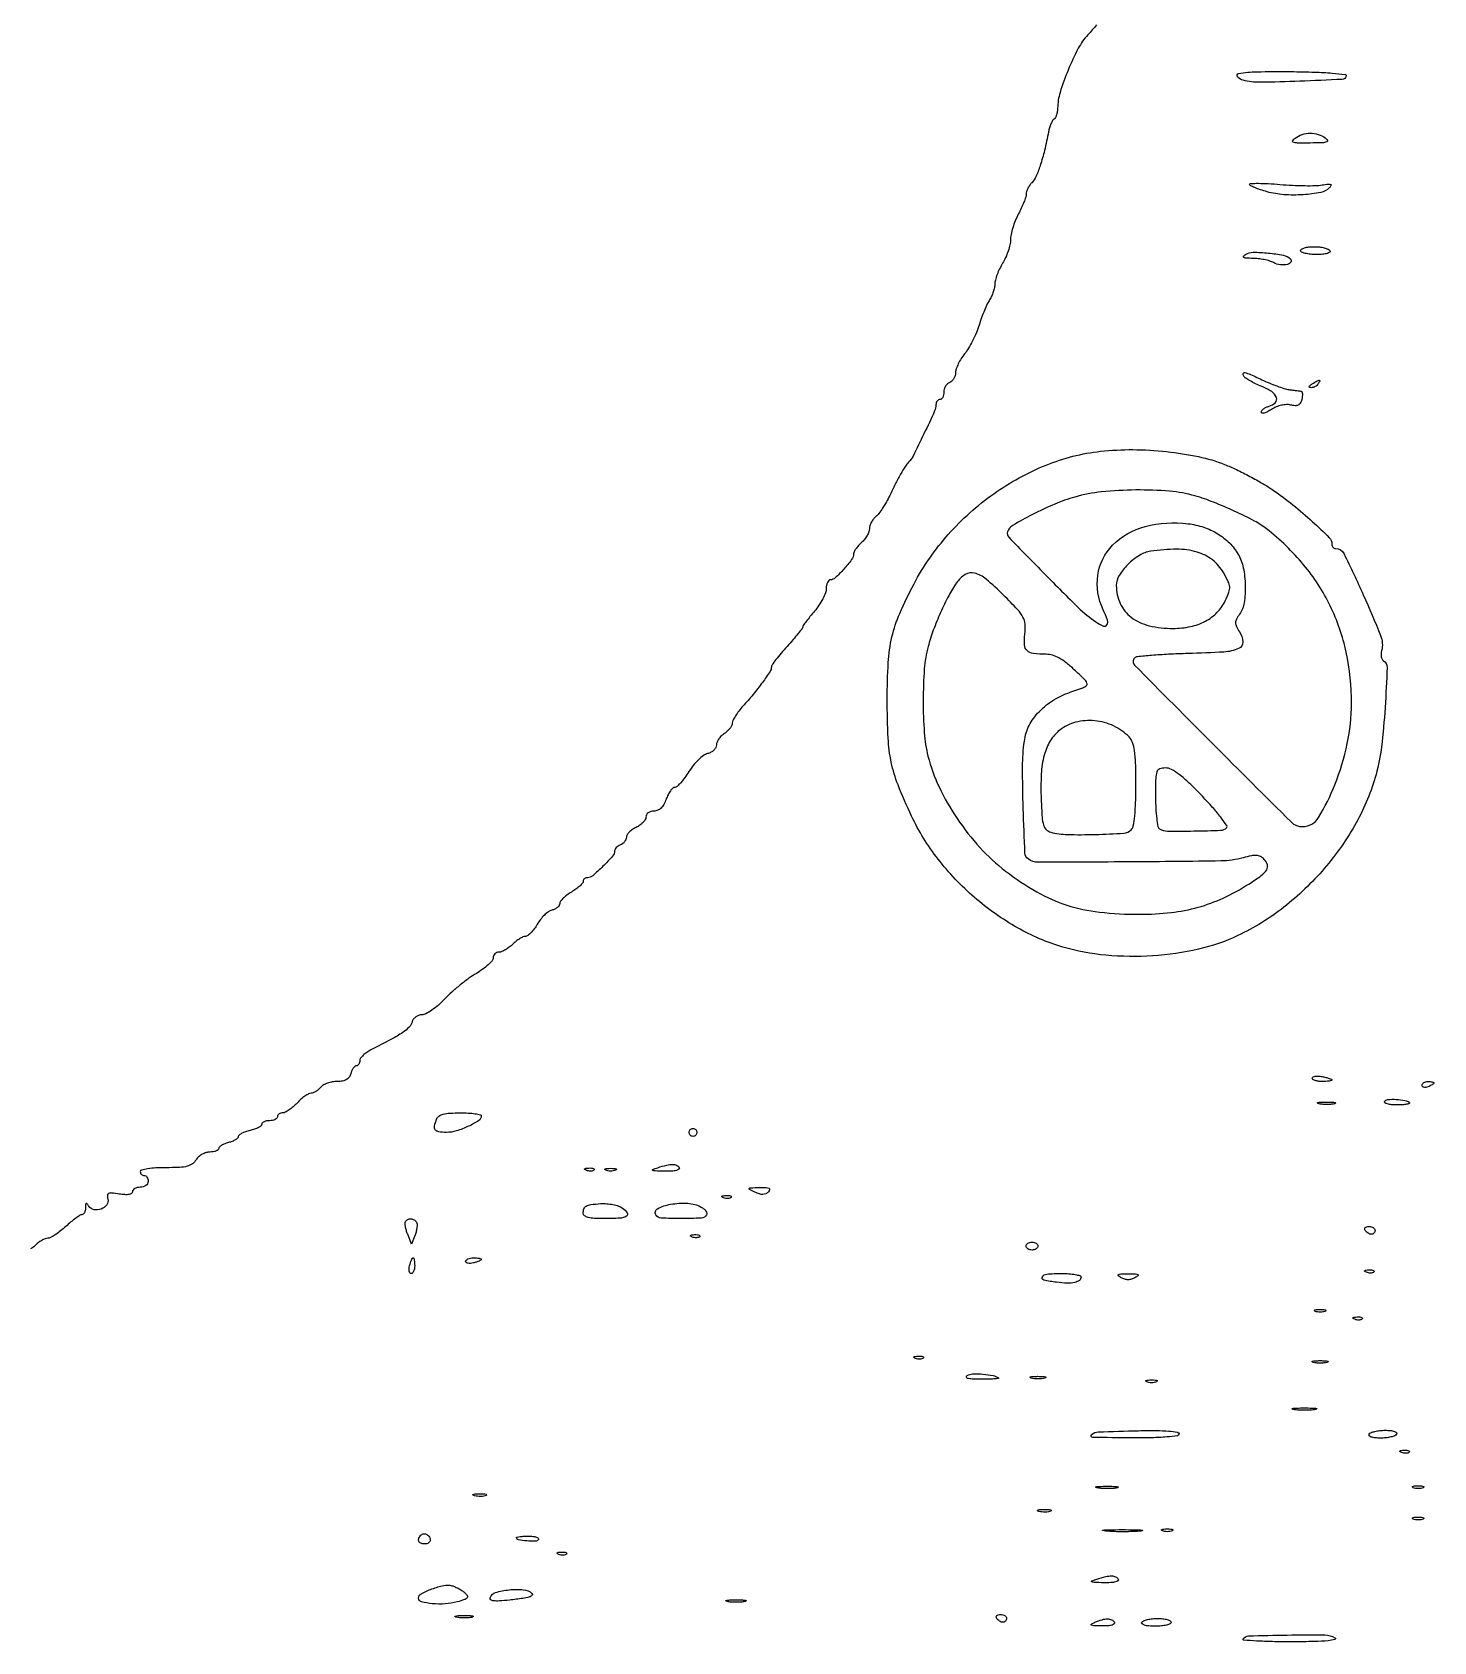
# Model space of a CAD drawing. Extents: x 0 to 1897, y 0 to 3427.
# Drawn here: x 984.4 to 1342, y 2174 to 2584.7 of the extents above; entities that cross this region are included whole.
import ezdxf

# ---------------------------------------------------------------- set-up
doc = ezdxf.new("R2010")
doc.units = 0
doc.header["$MEASUREMENT"] = 0

msp = doc.modelspace()

# ---------------------------------------------------------------- linework, layer by layer
msp.add_lwpolyline([(1255.928609, 2586.629356, -0.026605), (1253.752198, 2584.044038, 0.067404), (1251.308968, 2580.609589, 0.023147), (1248.7183, 2575.069897, 0.02297), (1246.65803, 2569.340918, 0.072001), (1246.025817, 2565.309017, -0.036802), (1245.950628, 2564.430257, -0.040559), (1245.747702, 2563.601019, -0.044406), (1245.457351, 2562.932661, -0.130392), (1245.115296, 2562.571257, 0.12411), (1244.739125, 2562.183525, 0.029603), (1244.333728, 2561.373687, 0.028638), (1243.966292, 2560.359762, 0.024901), (1243.696991, 2559.26224, -0.01121), (1242.676787, 2554.550801, -0.020015), (1241.597806, 2550.736705, -0.022819), (1240.510057, 2547.858578, -0.09489), (1239.472803, 2546.329945, 0.042751), (1238.909173, 2545.660711, 0.036335), (1238.432636, 2544.869071, 0.037905), (1238.104826, 2544.079346, 0.079586), (1238, 2543.424947, -0.076913), (1237.87909, 2542.643577, -0.015621), (1237.4125, 2541.317311, -0.016128), (1236.765626, 2539.794852, -0.014495), (1236, 2538.261185, 0.026396), (1235.234322, 2536.63151, 0.021688), (1234.5875, 2534.820703, 0.02222), (1234.138902, 2533.101707, 0.052758), (1234, 2531.788979, -0.05465), (1233.85933, 2530.505816, -0.025523), (1233.413598, 2528.891615, -0.024924), (1232.768038, 2527.228643, -0.031859), (1232.003738, 2525.77417, 0.024247), (1231.239369, 2524.371795, 0.022459), (1230.59278, 2522.866211, 0.023084), (1230.139979, 2521.474595, 0.066741), (1230.003738, 2520.472506, -0.050879), (1229.908259, 2519.553424, -0.028068), (1229.616168, 2518.461165, -0.027699), (1229.191744, 2517.375958, -0.039568), (1228.6896, 2516.472506, 0.036413), (1228.092551, 2515.414063, 0.011567), (1227.357435, 2513.757549, 0.011479), (1226.620936, 2511.867511, 0.012536), (1225.994705, 2510, -0.02439), (1225.296317, 2508.070273, -0.017625), (1224.339781, 2505.991524, -0.017871), (1223.287921, 2504.076348, -0.036545), (1222.305105, 2502.673275, 0.030157), (1221.422902, 2501.447432, 0.028579), (1220.677125, 2500.102719, 0.029791), (1220.157474, 2498.837314, 0.082712), (1220, 2497.89189, -0.07054), (1219.887952, 2497.101621, -0.063444), (1219.559375, 2496.342328, -0.066818), (1219.07358, 2495.727335, -0.100937), (1218.5, 2495.361626, 0.098143), (1217.926463, 2495.000393, 0.066864), (1217.440625, 2494.399034, 0.064008), (1217.112085, 2493.659707, 0.07271), (1217, 2492.893011, -0.050854), (1216.926137, 2492.168668, -0.070807), (1216.70625, 2491.556072, -0.0909), (1216.381715, 2491.144157, -0.182536), (1216, 2491, 0.134893), (1215.618658, 2490.895212, 0.100404), (1215.29375, 2490.600637, 0.086995), (1215.075091, 2490.160003, 0.071894), (1215, 2489.640465, -0.108324), (1214.659755, 2488.0884, -0.003511), (1211.930285, 2482.270051, -0.004268), (1209.154432, 2476.584592, -0.08237), (1208.006108, 2475, 0.057898), (1207.184856, 2473.975667, 0.01123), (1205.968441, 2471.935654, 0.011284), (1204.599244, 2469.384991, 0.008291), (1203.193142, 2466.5, -0.018554), (1202.355844, 2464.86798, -0.017569), (1201.385425, 2463.271844, -0.017838), (1200.427422, 2461.921592, -0.057047), (1199.662516, 2461.127555, 0.053967), (1199.026341, 2460.475219, 0.043051), (1198.488364, 2459.652262, 0.044497), (1198.120665, 2458.792172, 0.078929), (1198, 2458.032543, -0.089048), (1197.858274, 2457.24307, -0.04), (1197.4125, 2456.284299, -0.037937), (1196.765298, 2455.319784, -0.042122), (1196, 2454.5, 0.026723), (1195.232188, 2453.726642, 0.029528), (1194.578217, 2452.900045, 0.030812), (1194.111118, 2452.135934, 0.115061), (1193.968399, 2451.595012, -0.154627), (1193.468724, 2450.16278, -0.022266), (1191.478872, 2447.737158, -0.020806), (1189.288733, 2445.492728, -0.191292), (1188.047966, 2445, 0.202144), (1187.647303, 2444.831116, 0.084256), (1187.307151, 2444.339063, 0.064425), (1187.07557, 2443.611278, 0.044618), (1186.997654, 2442.75, -0.090556), (1186.795141, 2441.647518, -0.02958), (1186.116125, 2440.132812, -0.028367), (1185.146526, 2438.505276, -0.02847), (1184, 2437, 0.007064), (1182.852163, 2435.619757, 0.010312), (1181.883875, 2434.369493, 0.00614), (1181.111242, 2433.30102, 0.153552), (1181.002346, 2432.959975, -0.165979), (1180.88168, 2432.611453, -0.004172), (1179.825689, 2431.280222, -0.008509), (1178.533047, 2429.732925, -0.005645), (1177, 2428, 0.008698), (1175.467547, 2426.246285, 0.012435), (1174.175, 2424.634446, 0.008376), (1173.162051, 2423.257584, 0.155621), (1173, 2422.749532, -0.147723), (1172.653686, 2421.602938, -0.010362), (1170.716274, 2418.81535, -0.01489), (1168.332762, 2415.730695, -0.014511), (1165.75, 2412.766056, 0.021224), (1164.697288, 2411.524435, 0.024615), (1163.807812, 2410.256079, 0.024726), (1163.170199, 2409.123961, 0.116392), (1163, 2408.402719, -0.113398), (1162.857382, 2407.78197, -0.049445), (1162.4125, 2407.057118, -0.045474), (1161.765133, 2406.348372, -0.045405), (1161, 2405.767927, 0.053551), (1160.234956, 2405.167715, 0.048742), (1159.5875, 2404.400812, 0.051926), (1159.145194, 2403.591138, 0.099381), (1159, 2402.867861, -0.124515), (1158.829551, 2402.194023, -0.075576), (1158.331605, 2401.534054, -0.067831), (1157.594486, 2400.987408, -0.064274), (1156.724612, 2400.64573, 0.09763), (1155.680411, 2400.153442, 0.033051), (1154.390702, 2399.064338, 0.031399), (1153.089392, 2397.641096, 0.03127), (1151.974612, 2396.064219, -0.019065), (1150.942747, 2394.526372, -0.0257), (1149.888466, 2393.223956, -0.024555), (1148.936268, 2392.263313, -0.181291), (1148.347825, 2392.026897, 0.185028), (1147.833791, 2391.816046, 0.046924), (1147.226896, 2391.126651, 0.04144), (1146.634777, 2390.150458, 0.031753), (1146.149845, 2389, -0.04071), (1145.563263, 2387.675125, -0.07596), (1144.854865, 2386.742905, -0.094154), (1144.018055, 2386.192734, -0.098782), (1143.05202, 2386, 0.068689), (1142.248377, 2385.889074, 0.091169), (1141.587184, 2385.564641, 0.106251), (1141.154646, 2385.072563, 0.128039), (1141, 2384.478561, -0.1326), (1140.820422, 2383.813326, -0.056806), (1140.265625, 2383.069441, -0.050694), (1139.456368, 2382.366525, -0.046624), (1138.5, 2381.818046, 0.04211), (1137.543469, 2381.280869, 0.047916), (1136.734375, 2380.610881, 0.05407), (1136.176925, 2379.914977, 0.142795), (1136, 2379.3081, -0.097685), (1135.888142, 2378.741019, -0.066866), (1135.559375, 2378.17084, -0.064097), (1135.073437, 2377.684115, -0.073075), (1134.5, 2377.361626, 0.052379), (1133.926291, 2377.069429, 0.056213), (1133.440625, 2376.670188, 0.063141), (1133.109607, 2376.229595, 0.130284), (1133, 2375.816088, -0.183635), (1132.500326, 2374.50146, -0.016686), (1130.041146, 2371.913128, -0.016839), (1127.415075, 2369.49626, -0.179456), (1126.076923, 2369, 0.086329), (1125.665701, 2368.928466, 0.09402), (1125.316346, 2368.722857, 0.100268), (1125.082679, 2368.416433, 0.113388), (1125, 2368.056536, -0.181818), (1124.822738, 2367.585182, -0.028933), (1124.11875, 2366.869647, -0.028862), (1123.148815, 2366.088542, -0.021679), (1122, 2365.340929, 0.026762), (1120.851496, 2364.576797, 0.033686), (1119.88125, 2363.746322, 0.035805), (1119.190929, 2362.965465, 0.164551), (1119, 2362.401024, -0.14784), (1118.853304, 2361.915734, -0.070223), (1118.414995, 2361.42331, -0.060324), (1117.77024, 2360.998341, -0.051665), (1117.008495, 2360.712472, 0.091258), (1116.12049, 2360.296813, 0.036672), (1115.085437, 2359.437118, 0.034748), (1114.078374, 2358.322857, 0.037014), (1113.258495, 2357.102164, -0.028254), (1112.493523, 2355.918996, -0.035178), (1111.64937, 2354.918334, -0.037844), (1110.846646, 2354.208512, -0.162238), (1110.25, 2354.006323, 0.106081), (1109.635168, 2353.871137, 0.031326), (1108.779687, 2353.414357, 0.029906), (1107.857522, 2352.765907, 0.028194), (1107, 2352, -0.033666), (1106.123995, 2351.234636, -0.032922), (1105.146875, 2350.5875, -0.034745), (1104.214566, 2350.137507, -0.095343), (1103.5, 2350, 0.096164), (1102.927478, 2349.888861, 0.097223), (1102.440625, 2349.571758, 0.098592), (1102.114668, 2349.098463, 0.101989), (1102, 2348.542154, -0.175363), (1101.740312, 2347.824494, -0.031889), (1100.751563, 2346.780333, -0.030915), (1099.377313, 2345.652839, -0.023713), (1097.75, 2344.591654, 0.024342), (1095.846067, 2343.346667, 0.013141), (1093.622103, 2341.641677, 0.013061), (1091.442835, 2339.781875, 0.020027), (1089.665668, 2338.0495, -0.023965), (1088.05025, 2336.499411, -0.027719), (1086.367443, 2335.189541, -0.028456), (1084.8421, 2334.256231, -0.123676), (1083.822049, 2334, 0.085044), (1083.013671, 2333.861502, 0.075), (1082.257987, 2333.45932, 0.076227), (1081.664989, 2332.859686, 0.093243), (1081.328467, 2332.148058, -0.132455), (1080.586954, 2330.850438, -0.048607), (1078.946089, 2329.493062, -0.026584), (1076.075245, 2327.768935, -0.005526), (1070.8472, 2325.069533, 0.034334), (1069.7575, 2324.424872, 0.041318), (1068.836365, 2323.671652, 0.046043), (1068.193453, 2322.924789, 0.155925), (1068, 2322.319533, -0.065137), (1067.934003, 2321.815078, -0.082625), (1067.74051, 2321.387613, -0.098982), (1067.453506, 2321.10167, -0.147614), (1067.116631, 2321, 0.181596), (1066.740524, 2320.858742, 0.059916), (1066.339118, 2320.4125, 0.050447), (1065.975456, 2319.765484, 0.038887), (1065.710251, 2319, -0.085874), (1065.292939, 2318.083075, -0.113611), (1064.621358, 2317.462291, -0.090868), (1063.623977, 2317.111023, -0.039367), (1062.216064, 2317, 0.045017), (1060.987219, 2316.889139, 0.04049), (1059.751986, 2316.559375, 0.0428), (1058.689541, 2316.0755, 0.091544), (1058, 2315.5, -0.042549), (1057.434752, 2314.926063, -0.039587), (1056.767345, 2314.440625, -0.042053), (1056.101928, 2314.106244, -0.09569), (1055.551869, 2314, 0.125991), (1054.938559, 2313.842964, 0.028004), (1054.012171, 2313.265625, 0.027393), (1052.987458, 2312.456989, 0.023443), (1052, 2311.5, -0.025743), (1051.003512, 2310.543101, -0.029061), (1049.951861, 2309.734375, -0.030188), (1048.989484, 2309.161294, -0.119751), (1048.325686, 2309, 0.073819), (1047.819139, 2308.924805, 0.088108), (1047.38942, 2308.70625, 0.100605), (1047.102154, 2308.381349, 0.131618), (1047, 2308, -0.191087), (1046.848523, 2307.618118, -0.088204), (1046.4125, 2307.29375, -0.068025), (1045.765418, 2307.073693, -0.048028), (1045, 2307, 0.044077), (1044.234392, 2306.932378, 0.06388), (1043.5875, 2306.72959, 0.083673), (1043.149899, 2306.431289, 0.204147), (1043, 2306.079455, -0.230346), (1042.806252, 2305.68121, -0.04518), (1042.11875, 2305.235766, -0.039605), (1041.149012, 2304.819532, -0.027524), (1040, 2304.5, 0.026951), (1038.850952, 2304.181877, 0.038931), (1037.88125, 2303.769831, 0.044137), (1037.192315, 2303.33034, 0.232756), (1037, 2302.939597, -0.20709), (1036.831403, 2302.549993, -0.051318), (1036.265625, 2302.118601, -0.043895), (1035.457233, 2301.716918, -0.031891), (1034.5, 2301.410644, 0.031538), (1033.542749, 2301.105107, 0.043524), (1032.734375, 2300.705595, 0.050787), (1032.168069, 2300.277325, 0.208396), (1032, 2299.891592, -0.228633), (1031.835232, 2299.550094, -0.074103), (1031.336286, 2299.261905, -0.056437), (1030.605814, 2299.065164, -0.037602), (1029.740547, 2299, 0.076727), (1028.783737, 2298.852305, 0.052999), (1027.777908, 2298.4125, 0.052562), (1026.877141, 2297.765165, 0.071217), (1026.232073, 2297, -0.096558), (1025.27756, 2295.976974, -0.09394), (1023.999754, 2295.375125, -0.052246), (1022.009738, 2295.077512, -0.011015), (1018.491526, 2295, 0.01389), (1015.958687, 2294.929623, 0.024327), (1013.872882, 2294.711488, 0.02205), (1012.313926, 2294.400438, 0.345255), (1012, 2294, 0.099038), (1012.076342, 2293.618362, 0.097945), (1012.29375, 2293.29375, 0.097945), (1012.618362, 2293.076342, 0.099038), (1013, 2293, -0.148195), (1013.381354, 2292.884432, -0.098894), (1013.70625, 2292.559375, -0.082425), (1013.925306, 2292.073457, -0.064853), (1014, 2291.5, -0.130775), (1013.846791, 2290.924246, -0.10214), (1013.416667, 2290.4375, -0.08892), (1012.769411, 2290.111864, -0.072314), (1012, 2290, 0.054588), (1011.2349, 2289.916219, 0.074253), (1010.5875, 2289.667815, 0.093838), (1010.1531, 2289.300635, 0.172155), (1010, 2288.869158, -0.250443), (1009.7652, 2288.429789, -0.105156), (1009.123091, 2288.173566, -0.059736), (1008.069847, 2288.120016, -0.02309), (1006.614938, 2288.287635, 0.013833), (1004.71845, 2288.541774, 0.130236), (1003.91334, 2288.417236, 0.288769), (1003.60134, 2287.957319, 0.072528), (1003.706359, 2287.014881, -0.224736), (1003.426692, 2285.531511, -0.143882), (1002.012403, 2284.441737, -0.138408), (1000.191126, 2284.266997, -0.209643), (998.890467, 2285.142988, 0.020207), (998.439978, 2285.794189, 0.350158), (998.206139, 2285.854289, 0.276268), (998.050269, 2285.631104, 0.015452), (998.015313, 2284.75, -0.049091), (997.943482, 2284.080316, -0.068699), (997.741814, 2283.514062, -0.08843), (997.448393, 2283.132635, -0.186797), (997.105755, 2283, 0.144284), (996.59345, 2282.849022, 0.014461), (995.530814, 2282.11875, 0.017218), (994.295259, 2281.148983, 0.012868), (993, 2280, -0.019867), (991.668208, 2278.851506, -0.023647), (990.322311, 2277.88125, -0.023377), (989.129502, 2277.181426, -0.121553), (988.394245, 2277, 0.097613), (987.725898, 2276.868267, 0.034165), (986.843234, 2276.433674, 0.032379), (985.912694, 2275.809872, 0.032537), (985.072082, 2275.072082, -0.07165), (984.018776, 2274.284008, -0.028687)], format="xyb")
for points in [[(1319.66836, 2573.5, -0.309521), (1318.60937, 2572.69376, -0.002615), (1307.780879, 2572.204577, -0.006934), (1297.672029, 2571.941193, -0.064611), (1293.347819, 2572.448839, -0.163463), (1291.913667, 2573.368015, -0.568308), (1292.213706, 2574.172911, -0.040563), (1296.856833, 2574.635595, -0.007408), (1305.499734, 2574.665185, -0.005025), (1311.631632, 2574.533686, -0.012641), (1316.093211, 2574.28012, -0.008421), (1319.378772, 2573.954136, -0.475311)], [(1314.324393, 2557.75, -0.11631), (1314.856659, 2557.127047, -0.45971), (1314.690687, 2556.719018, -0.07259), (1313.536212, 2556.511622, -0.005769), (1310.422415, 2556.445334, -0.005164), (1307.218594, 2556.447194, -0.076397), (1306.112783, 2556.629516, -0.491887), (1305.970615, 2557.030626, -0.091699), (1306.598022, 2557.695334, -0.080924), (1308.416337, 2558.61869, -0.075469), (1310.478761, 2558.946714, -0.076017), (1312.532093, 2558.647576, -0.084136)], [(1313.5, 2545.741675, -0.010352), (1315.073826, 2545.982483, -0.131869), (1315.661274, 2545.905026, -0.45172), (1315.763142, 2545.606559, -0.058161), (1315.308863, 2544.9911, -0.159717), (1313.155083, 2543.8089, -0.030705), (1308.676722, 2543.251424, -0.033113), (1303.719914, 2543.270004, -0.050804), (1299.492736, 2544.002034, -0.012503), (1297.770829, 2544.530908, -0.019492), (1296.319741, 2545.08039, -0.01443), (1295.192296, 2545.597219, -0.285421), (1295, 2545.906639, -0.407175), (1295.233147, 2546.145472, -0.006685), (1297.276562, 2546.167381, -0.013039), (1299.778242, 2546.095502, -0.007771), (1302.75, 2545.886116, 0.008948), (1305.937107, 2545.669098, 0.009164), (1309.104687, 2545.568451, 0.008964), (1311.854875, 2545.580805, 0.037546)], [(1315.5, 2529, -0.369423), (1315.437431, 2528.597376, -0.106919), (1314.83874, 2528.273526, -0.051222), (1313.688628, 2528.063682, -0.019531), (1312.059017, 2528, -0.02325), (1310.503431, 2528.072375, -0.03716), (1309.192336, 2528.29375, -0.042932), (1308.253084, 2528.612706, -0.297764), (1308, 2529, -0.275259), (1308.229636, 2529.385522, -0.053437), (1309.010789, 2529.70625, -0.043243), (1310.122516, 2529.927436, -0.027497), (1311.440983, 2530, -0.026918), (1312.803639, 2529.926586, -0.033489), (1314.052725, 2529.70625, -0.035556), (1315.04134, 2529.386693, -0.159713)], [(1305.417217, 2526.915928, -0.354333), (1305.535717, 2526.087888, -0.203641), (1304.671682, 2525.457785, -0.090044), (1302.864354, 2525.369699, -0.090368), (1301.143882, 2525.922997, 0.050025), (1300.138689, 2526.337868, 0.022318), (1298.748626, 2526.688128, 0.021827), (1297.23273, 2526.930524, 0.027581), (1295.815741, 2527.015313, -0.010662), (1294.170425, 2527.058003, -0.114336), (1293.532275, 2527.238021, -0.471364), (1293.47425, 2527.544343, -0.074388), (1294, 2528.013471, -0.146722), (1295.881044, 2528.572094, -0.023292), (1299.76736, 2528.380496, -0.023585), (1303.621446, 2527.825582, -0.140268)], [(1298.573466, 2495.860463, 0.012725), (1300.476557, 2495.024351, 0.012507), (1302.43064, 2494.281018, 0.012475), (1304.174539, 2493.715596, 0.045667), (1305.312567, 2493.488086, -0.002364), (1306.198164, 2493.389582, -0.002645), (1307.050253, 2493.286154, -0.002433), (1307.775118, 2493.190688, -0.014057), (1308.15638, 2493.127623, -0.270281), (1308.371871, 2492.938629, -0.06479), (1308.467051, 2492.452807, -0.049196), (1308.44405, 2491.781496, -0.030814), (1308.292257, 2491.009591, -0.063992), (1307.919732, 2490.08654, -0.149385), (1307.386653, 2489.577005, -0.132768), (1306.613939, 2489.418556, -0.046074), (1305.480066, 2489.594359, 0.07206), (1304.379592, 2489.707035, 0.046131), (1303.104008, 2489.535029, 0.043603), (1301.795614, 2489.111027, 0.044906), (1300.594189, 2488.469758, -0.025595), (1299.598198, 2487.887714, -0.053456), (1298.762043, 2487.562564, -0.100322), (1298.210457, 2487.527167, -0.37495), (1298, 2487.768359, -0.166866), (1298.144336, 2488.188808, -0.06487), (1298.5875, 2488.627098, -0.054744), (1299.234719, 2489.015881, -0.043972), (1300, 2489.289749, 0.135884), (1301.564584, 2490.197854, 0.292055), (1301.838765, 2491.50678, 0.157292), (1300.637003, 2493.011735, 0.051122), (1298.085054, 2494.349291, -0.015828), (1296.538962, 2495.025435, -0.018952), (1295.130928, 2495.761723, -0.01797), (1294.00388, 2496.461511, -0.106813), (1293.526037, 2496.957871, -0.185545), (1293.400985, 2497.620026, -0.424156), (1293.781084, 2497.873547, -0.051647), (1295.198426, 2497.408116, -0.004729)], [(1312.5, 2495, -0.075854), (1312.175433, 2494.618541, -0.054031), (1311.713662, 2494.298248, -0.053889), (1311.192374, 2494.083483, -0.074131), (1310.690983, 2494.015313, -0.102799), (1310.327599, 2494.095709, -0.37991), (1310.239151, 2494.292684, -0.147021), (1310.445888, 2494.597454, -0.027275), (1311, 2495, -0.008108), (1312.281145, 2495.798791, -0.136158), (1312.758161, 2495.931144, -0.541951), (1312.886554, 2495.734105, -0.034464)], [(1288.604056, 2474.437518, -0.016343), (1291.644684, 2473.111466, -0.010456), (1295.089942, 2471.383699, -0.010507), (1298.398092, 2469.547285, -0.019255), (1301, 2467.89316, -0.018255), (1306.053691, 2464.1203, -0.016085), (1311.042949, 2459.83219, -0.009665), (1315.329643, 2455.745943, -0.200109), (1316, 2454.13804, 0.077977), (1316.068215, 2453.703293, 0.090319), (1316.265709, 2453.334299, 0.100781), (1316.559571, 2453.087618, 0.125008), (1316.904542, 2453, -0.286188), (1319.094763, 2451.634536, -0.008128), (1324.008153, 2441.186788, -0.010767), (1328.433996, 2430.771121, -0.160366), (1328.676972, 2426.872742, 0.049953), (1328.55785, 2426.115117, 0.057526), (1328.600822, 2425.385054, 0.066407), (1328.789332, 2424.789058, 0.145582), (1329.104716, 2424.435282, -0.270079), (1330.088627, 2422.589084, -0.006354), (1329.572682, 2412.40718, -0.014163), (1328.65221, 2402.39328, -0.037552), (1327.259758, 2395.345263, -0.059857), (1322.187713, 2382.995449, -0.049889), (1314.067181, 2371.351015, -0.049415), (1303.706899, 2361.436989, -0.055892), (1292, 2354.211421, -0.054429), (1281.987792, 2350.753366, -0.039651), (1270.324725, 2349.055698, -0.03913), (1258.341704, 2349.210742, -0.04819), (1247.363298, 2351.293252, -0.058762), (1235.761662, 2356.214183, -0.048852), (1224.816644, 2363.964841, -0.04854), (1215.513877, 2373.752657, -0.056064), (1208.779291, 2384.712889, -0.014819), (1205.317633, 2392.692012, -0.043486), (1203.590246, 2398.422413, -0.039858), (1202.802471, 2404.632091, -0.01093), (1202.55913, 2414.5, -0.015311), (1202.820199, 2423.880501, -0.04233), (1203.76129, 2430.414205, -0.045446), (1205.745425, 2436.431915, -0.019937), (1209.393653, 2444, -0.059531), (1218.143783, 2456.573607, -0.056727), (1229.740156, 2466.963223, -0.058058), (1243.088146, 2474.276895, -0.069125), (1257, 2477.78816, -0.029004), (1265.196629, 2478.208268, -0.024716), (1273.841436, 2477.721888, -0.025507), (1281.979565, 2476.436704, -0.042758)], [(1250.403865, 2466.112207, 0.029935), (1245.277902, 2464.306508, 0.01975), (1239.617932, 2461.65545, 0.013672), (1234.561652, 2458.861098, 0.181151), (1233.244128, 2457.232383, 0.279787), (1233.550329, 2455.88756, 0.001672), (1242.766758, 2446.436678, 0.00572), (1251.372268, 2437.869385, 0.043984), (1255.781208, 2434.276087, 0.046006), (1257.720663, 2433.206554, 0.377349), (1258.607002, 2433.490122, 0.224036), (1258.728307, 2434.715113, 0.025249), (1257.630909, 2437.365372, -0.146152), (1256.278382, 2446.147079, -0.161762), (1260.066881, 2453.828789, -0.135873), (1268.394317, 2458.616454, -0.093885), (1279.303898, 2459.320727, -0.050562), (1283.29109, 2458.413218, -0.055983), (1286.871625, 2456.742069, -0.05847), (1289.86019, 2454.396958, -0.065122), (1292.101994, 2451.5, -0.083353), (1293.393516, 2448.091629, -0.043121), (1293.893709, 2443.550279, -0.043111), (1293.617248, 2439.143681, -0.116064), (1292.460683, 2436.247329, 0.030094), (1291.656654, 2434.938399, 0.120884), (1291.425964, 2434.035217, 0.119115), (1291.637853, 2433.120553, 0.028829), (1292.418227, 2431.765145, -0.13531), (1293.266029, 2429.128032, -0.312181), (1292.208756, 2427.453296, -0.08574), (1288.454422, 2426.568601, -0.008747), (1279.288379, 2426.17542, 0.005923), (1274.325483, 2425.990613, 0.008908), (1270.004356, 2425.701175, 0.004488), (1266.377514, 2425.360433, 0.168628), (1265.641343, 2425.016763, 0.416991), (1265.624161, 2423.26068, 0.000963), (1285.705394, 2403.053667, 0.00133), (1305.610528, 2383.206708, 0.200664), (1308.533989, 2382.021351, 0.25885), (1312.586924, 2384.328157, 0.042227), (1316.769375, 2392.719859, 0.04255), (1319.936401, 2403.220928, 0.052013), (1321, 2413.417546, 0.052151), (1319.629328, 2426.523185, 0.061031), (1315.576033, 2438.344203, 0.061056), (1308.790642, 2448.83319, 0.05226), (1299.341121, 2458, 0.045038), (1296.268068, 2459.99485, 0.013536), (1291.264107, 2462.465875, 0.014039), (1285.818304, 2464.791087, 0.022929), (1281.068499, 2466.415975, 0.050599), (1274.605076, 2467.609862, 0.022867), (1265.985479, 2467.918743, 0.02291), (1257.259981, 2467.43208, 0.044357)], [(1269.788642, 2452.287474, 0.100335), (1266.885404, 2451.22405, 0.057918), (1263.9506, 2448.914087, 0.059146), (1261.723435, 2446.10357, 0.138873), (1261, 2443.54913, 0.108201), (1262.006386, 2438.953057, 0.123611), (1264.820372, 2435.452555, 0.103894), (1269.395483, 2433.294913, 0.05978), (1275.474438, 2432.597593, 0.050491), (1279.941354, 2433.073328, 0.070082), (1283.721876, 2434.440203, 0.077684), (1286.687631, 2436.657226, 0.082397), (1288.764918, 2439.633217, 0.020484), (1289.720954, 2441.869419, 0.105623), (1289.92444, 2443.192684, 0.099321), (1289.576579, 2444.522364, 0.017061), (1288.347402, 2446.838027, 0.098459), (1285.510614, 2450.082918, 0.092894), (1281.591967, 2452.0777, 0.072957), (1276.409801, 2452.807704, 0.036366)], [(1220.243048, 2444.25, 0.029598), (1218.237377, 2440.932157, 0.01629), (1216.165262, 2436.664073, 0.01609), (1214.315966, 2432.129342, 0.022604), (1212.983535, 2427.967483, 0.048253), (1212.021441, 2422.301938, 0.017683), (1211.725347, 2414.17489, 0.017837), (1212.009244, 2405.976441, 0.043278), (1212.954017, 2400, 0.050592), (1215.769971, 2392.149091, 0.037189), (1220.365312, 2384.119952, 0.036588), (1226.207677, 2376.704783, 0.043648), (1232.759695, 2370.684911, 0.033927), (1240.750717, 2365.357302, 0.052203), (1248.346637, 2362.002598, 0.050178), (1256.691806, 2360.212535, 0.028621), (1267, 2359.657393, 0.027092), (1274.966207, 2360.116711, 0.039736), (1281.85329, 2361.449768, 0.041122), (1288.265177, 2363.81082, 0.03203), (1294.789331, 2367.367011, 0.016405), (1297.988516, 2369.536508, 0.095736), (1299.370719, 2371.016651, 0.213052), (1299.554073, 2372.313265, 0.127192), (1298.749411, 2373.67916, 0.075606), (1297.807167, 2374.372642, 0.102202), (1296.793295, 2374.664023, 0.068415), (1295.454848, 2374.582999, 0.018442), (1293.381087, 2374.088776, -0.064127), (1287.645012, 2373.264298, -0.002196), (1264.903331, 2373.03037, -0.00103), (1241.028351, 2372.938854, -0.1602), (1238.5, 2373.765313, -0.227318), (1237.684866, 2375.29306, -0.002839), (1237.260088, 2386.642269, -0.008299), (1237.098364, 2397.326565, -0.033825), (1237.546509, 2403.803103, -0.037621), (1238.004445, 2405.931606, -0.044174), (1238.760857, 2407.850943, -0.043484), (1239.854295, 2409.631932, -0.034624), (1241.319236, 2411.347547, -0.030815), (1243.479919, 2413.293748, -0.04262), (1245.651887, 2414.736774, -0.033695), (1248.400321, 2416.010157, -0.011824), (1252.5, 2417.473557, 0.109635), (1253.386404, 2418.002017, 0.326796), (1253.507722, 2418.657249, 0.086386), (1252.77023, 2419.688153, 0.006567), (1250.288723, 2422.067292, 0.021268), (1248.206272, 2423.852431, 0.041112), (1246.376797, 2425.061451, 0.051721), (1244.707589, 2425.764118, 0.073907), (1243.12051, 2426, -0.028774), (1239.823992, 2426.189862, -0.162038), (1238.247307, 2426.92511, -0.191403), (1237.570611, 2428.381606, -0.042797), (1237.651162, 2431.173742, 0.045199), (1237.711794, 2433.694746, 0.109044), (1237.192819, 2435.475893, 0.063144), (1235.790795, 2437.41149, 0.008101), (1232.217183, 2441.102817, 0.021966), (1227.784767, 2445.161996, 0.11058), (1224.818863, 2446.695849, 0.20444), (1222.455492, 2446.347592, 0.104948)], [(1246.560158, 2406.637793, 0.087844), (1244.154336, 2403.898824, 0.070913), (1242.613079, 2400.29275, 0.052946), (1241.853342, 2395.478626, 0.023036), (1241.823085, 2388.995309, 0.006758), (1242.074654, 2384.418668, 0.055396), (1242.446573, 2382.364418, 0.135547), (1243.136024, 2381.262867, 0.120596), (1244.323085, 2380.611174, 0.059401), (1248.4744, 2380.011853, 0.013367), (1255.625139, 2380.026266, 0.008041), (1262.920465, 2380.35353, 0.183129), (1264.8, 2381.2, 0.152935), (1265.333395, 2382.21987, 0.018694), (1265.691983, 2384.746528, 0.017851), (1265.926874, 2388.200566, 0.008051), (1266, 2392.741813, 0.006276), (1265.930529, 2398.276116, 0.029453), (1265.663638, 2401.446169, 0.053512), (1265.143905, 2403.483269, 0.102446), (1264.25, 2404.906204, 0.0932), (1260.317461, 2407.712768, 0.084301), (1255.492801, 2409.026132, 0.086647), (1250.624291, 2408.658897, 0.107075)], [(1271, 2389.559017, 0.012999), (1271.075892, 2386.640295, 0.019384), (1271.307299, 2384.097513, 0.015616), (1271.635727, 2382.072041, 0.209288), (1272.054028, 2381.466609, 0.136402), (1274.024709, 2380.894714, 0.00686), (1280.793318, 2380.911005, 0.005584), (1287.669497, 2381.098733, 0.188935), (1289.142198, 2381.742198, 0.364794), (1289.191564, 2382.316065, 0.010754), (1287.644922, 2384.413962, 0.016777), (1285.572346, 2386.923418, 0.010178), (1282.963672, 2389.756149, 0.009912), (1279.571133, 2393.15531, 0.028222), (1277.035828, 2395.33501, 0.040678), (1275.052736, 2396.612783, 0.123388), (1273.507523, 2397, 0.08705), (1272.055062, 2396.745196, 0.228464), (1271.334247, 2396.008134, 0.076369), (1271.048465, 2394.368802, 0.005038)], [(1316, 2317.383423, -0.347462), (1315.880837, 2317.232649, -0.020244), (1315.265625, 2317.11263, -0.023639), (1314.458419, 2317.027631, -0.014412), (1313.5, 2317, -0.032714), (1312.542347, 2317.062724, -0.050289), (1311.734375, 2317.253015, -0.064968), (1311.176307, 2317.530586, -0.249889), (1311, 2317.861328, -0.285831), (1311.183445, 2318.156008, -0.076393), (1311.734375, 2318.329256, -0.053628), (1312.541823, 2318.365641, -0.031701), (1313.5, 2318.244751, -0.013875), (1314.4582, 2318.033865, -0.021857), (1315.265625, 2317.7946, -0.017542), (1315.885601, 2317.556361, -0.300822)], [(1342, 2316.606989, -0.222225), (1341.912889, 2316.420671, -0.030693), (1341.559375, 2316.160341, -0.030395), (1341.074558, 2315.887494, -0.02136), (1340.5, 2315.638374, -0.055937), (1339.925634, 2315.488865, -0.100118), (1339.440625, 2315.516384, -0.147206), (1339.122486, 2315.710807, -0.184534), (1339, 2316.031385, -0.152681), (1339.115494, 2316.400789, -0.098158), (1339.440625, 2316.715469, -0.08088), (1339.926468, 2316.92777, -0.062722), (1340.5, 2317, -0.024748), (1341.074824, 2316.971531, -0.039339), (1341.559375, 2316.884553, -0.046727), (1341.903916, 2316.758929, -0.289661)], [(1335.75497, 2311.578363, -0.536992), (1335.709956, 2311.356534, -0.050857), (1335.06902, 2311.169894, -0.03083), (1333.997996, 2311.040647, -0.014615), (1332.60765, 2311, -0.022004), (1331.215406, 2311.0613, -0.044218), (1330.133453, 2311.25414, -0.074265), (1329.493341, 2311.534652, -0.411959), (1329.416662, 2311.865156, -0.237398), (1330.271633, 2312.390585, -0.032538), (1332.428651, 2312.433377, -0.035002), (1334.612847, 2312.180655, -0.151194)], [(1099, 2308.215608, -0.254821), (1098.350203, 2307.023393, -0.032657), (1095.71218, 2305.556571, -0.037118), (1092.657951, 2304.37908, -0.073574), (1090.095708, 2304, -0.033908), (1088.126045, 2304.13373, -0.204244), (1087.264804, 2304.648262, -0.214598), (1087.063907, 2305.607082, -0.037558), (1087.606989, 2307.418213, -0.154584), (1088.199848, 2308.161712, -0.083479), (1089.277403, 2308.648536, -0.049534), (1090.98206, 2308.9215, -0.01495), (1093.606989, 2309, -0.013664), (1095.674538, 2308.943489, -0.022449), (1097.415803, 2308.769585, -0.018452), (1098.752033, 2308.52459, -0.351646)], [(1316.761659, 2311.31292, -0.041951), (1315.934218, 2311.169017, -0.020826), (1314.869594, 2311.119272, -0.020511), (1313.754739, 2311.159391, -0.028254), (1312.761659, 2311.292739, -0.082665), (1312.319562, 2311.45659, -0.67161), (1312.339362, 2311.605813, -0.053901), (1313.071102, 2311.715166, -0.008901), (1314.5, 2311.747817, -0.009782), (1315.938425, 2311.726931, -0.038992), (1316.814362, 2311.62839, -0.417468), (1316.916221, 2311.476221, -0.285845)], [(1154, 2304, -0.099038), (1153.923658, 2303.618362, -0.097945), (1153.70625, 2303.29375, -0.097945), (1153.381638, 2303.076342, -0.099038), (1153, 2303, -0.099038), (1152.618362, 2303.076342, -0.097945), (1152.29375, 2303.29375, -0.097945), (1152.076342, 2303.618362, -0.099038), (1152, 2304, -0.099038), (1152.076342, 2304.381638, -0.097945), (1152.29375, 2304.70625, -0.097945), (1152.618362, 2304.923658, -0.099038), (1153, 2305, -0.099038), (1153.381638, 2304.923658, -0.097945), (1153.70625, 2304.70625, -0.097945), (1153.923658, 2304.381638, -0.099038)], [(1149.5, 2295, -0.386734), (1149.425546, 2294.600962, -0.10262), (1148.786542, 2294.297179, -0.048081), (1147.562064, 2294.120671, -0.017553), (1145.809017, 2294.09968, -0.003596), (1143.34838, 2294.174312, -0.10647), (1142.74676, 2294.327709, -0.648202), (1142.756071, 2294.553461, -0.017358), (1144, 2295, -0.015514), (1146.342701, 2295.670891, -0.062051), (1147.820685, 2295.85502, -0.11385), (1148.80608, 2295.627699, -0.141885)], [(1127.729167, 2294.395833, -0.126455), (1127.402231, 2294.202593, -0.060344), (1126.916927, 2294.123424, -0.05415), (1126.359369, 2294.160852, -0.051402), (1125.8125, 2294.316886, -0.054073), (1125.395823, 2294.538436, -0.470617), (1125.37858, 2294.720685, -0.168741), (1125.670344, 2294.862007, -0.018894), (1126.416667, 2294.921053, -0.028489), (1127.112848, 2294.910055, -0.077125), (1127.592839, 2294.799335, -0.208169), (1127.77538, 2294.614691, -0.296942)], [(1133.25, 2294.337719, -0.057986), (1132.679992, 2294.181385, -0.037979), (1132, 2294.12966, -0.037979), (1131.320008, 2294.181385, -0.057986), (1130.75, 2294.337719, -0.174857), (1130.540618, 2294.525001, -0.447206), (1130.601562, 2294.693942, -0.078554), (1131.10856, 2294.810911, -0.017491), (1132, 2294.842105, -0.017491), (1132.89144, 2294.810911, -0.078554), (1133.398438, 2294.693942, -0.447206), (1133.459382, 2294.525001, -0.174857)], [(1162.729167, 2287.395833, -0.126455), (1162.402231, 2287.202593, -0.060344), (1161.916927, 2287.123424, -0.05415), (1161.359369, 2287.160852, -0.051402), (1160.8125, 2287.316886, -0.054073), (1160.395823, 2287.538436, -0.470617), (1160.37858, 2287.720685, -0.168741), (1160.670344, 2287.862007, -0.018894), (1161.416667, 2287.921053, -0.028489), (1162.112848, 2287.910055, -0.077125), (1162.592839, 2287.799335, -0.208169), (1162.77538, 2287.614691, -0.296942)], [(1172.232627, 2288.832627, -0.082929), (1171.554058, 2288.348274, -0.109136), (1170.816857, 2288.17019, -0.08422), (1169.931016, 2288.302648, -0.033133), (1168.782627, 2288.764947, -0.008664), (1167.384455, 2289.468641, -0.505637), (1167.34744, 2289.71208, -0.19034), (1167.719846, 2289.873593, -0.003356), (1169.95, 2289.93232, -0.013015), (1171.653861, 2289.921391, -0.104506), (1172.411162, 2289.735506, -0.375409), (1172.565139, 2289.374923, -0.118227)], [(1135.026693, 2284.693857, -0.092456), (1136.224886, 2283.471453, -0.434852), (1136.025906, 2282.619188, -0.116847), (1134.313207, 2282.111037, -0.013947), (1130.333333, 2282, -0.014007), (1127.852242, 2282.069521, -0.047273), (1126.25, 2282.3125, -0.087706), (1125.321854, 2282.726921, -0.248931), (1125, 2283.333333, -0.08024), (1125.192218, 2284.523389, -0.188149), (1125.757709, 2285.205458, -0.096834), (1126.928269, 2285.585019, -0.013313), (1129.49261, 2285.826441, -0.036593), (1131.004646, 2285.817508, -0.030712), (1132.592315, 2285.593018, -0.031822), (1134.022049, 2285.20426, -0.070592)], [(1155.09375, 2284.949827, -0.048307), (1155.801623, 2284.477979, -0.071107), (1156.307162, 2283.92913, -0.094739), (1156.542517, 2283.392702, -0.19702), (1156.468991, 2282.949827, -0.245953), (1155.133272, 2282.158409, -0.012921), (1150.00318, 2282.021329, -0.012912), (1144.87264, 2282.14936, -0.246427), (1143.537985, 2282.93854, -0.435154), (1143.976896, 2284.541233, -0.077728), (1147.276225, 2285.66201, -0.057784), (1151.680395, 2285.91281, -0.108635)], [(1082.442923, 2281.092353, -0.12815), (1082.598804, 2280.586039, -0.037253), (1082.573522, 2279.763262, -0.034789), (1082.404471, 2278.805681, -0.031027), (1082.099791, 2277.842353), (1081.195703, 2275.5), (1080.215265, 2278, -0.023531), (1079.872328, 2279.012123, -0.028841), (1079.652551, 2279.985938, -0.029516), (1079.56604, 2280.804581, -0.145621), (1079.67643, 2281.25, -0.138893), (1080.250864, 2281.798852, -0.136725), (1081.031442, 2281.969182, -0.12763), (1081.829221, 2281.712919, -0.113616)], [(1327, 2279, -0.092995), (1326.928382, 2278.618268, -0.096318), (1326.723586, 2278.29375, -0.099231), (1326.418051, 2278.076556, -0.105429), (1326.059017, 2278, -0.089642), (1325.653442, 2278.073302, -0.053229), (1325.2129, 2278.29375, -0.051032), (1324.806203, 2278.617485, -0.06081), (1324.5, 2279, -0.139169), (1324.392057, 2279.379648, -0.191142), (1324.521475, 2279.70625, -0.138808), (1324.889346, 2279.926733, -0.066118), (1325.440983, 2280, -0.062283), (1326.037096, 2279.925455, -0.080552), (1326.542039, 2279.70625, -0.097988), (1326.879982, 2279.381379, -0.153634)], [(1154.729167, 2277.395833, -0.126455), (1154.402231, 2277.202593, -0.060344), (1153.916927, 2277.123424, -0.05415), (1153.359369, 2277.160852, -0.051402), (1152.8125, 2277.316886, -0.054073), (1152.395823, 2277.538436, -0.470617), (1152.37858, 2277.720685, -0.168741), (1152.670344, 2277.862007, -0.018894), (1153.416667, 2277.921053, -0.028489), (1154.112848, 2277.910055, -0.077125), (1154.592839, 2277.799335, -0.208169), (1154.77538, 2277.614691, -0.296942)], [(1241, 2275, -0.148195), (1240.884432, 2274.618646, -0.098894), (1240.559375, 2274.29375, -0.082425), (1240.073457, 2274.074694, -0.064853), (1239.5, 2274, -0.064853), (1238.926543, 2274.074694, -0.082425), (1238.440625, 2274.29375, -0.098894), (1238.115568, 2274.618646, -0.148195), (1238, 2275, -0.148195), (1238.115568, 2275.381354, -0.098894), (1238.440625, 2275.70625, -0.082425), (1238.926543, 2275.925306, -0.064853), (1239.5, 2276, -0.064853), (1240.073457, 2275.925306, -0.082425), (1240.559375, 2275.70625, -0.098894), (1240.884432, 2275.381354, -0.148195)], [(1082, 2270, -0.043375), (1081.933456, 2269.234359, -0.063112), (1081.733751, 2268.5875, -0.082769), (1081.440102, 2268.149557, -0.206609), (1081.09362, 2268, -0.24384), (1080.789795, 2268.157535, -0.106581), (1080.607123, 2268.5875, -0.070464), (1080.575635, 2269.233678, -0.040966), (1080.710251, 2270, -0.016817), (1080.938458, 2270.766387, -0.025621), (1081.192243, 2271.4125, -0.023188), (1081.439563, 2271.897136, -0.269386), (1081.616631, 2272, -0.326917), (1081.766282, 2271.890445, -0.029396), (1081.887385, 2271.4125, -0.029316), (1081.972329, 2270.766644, -0.018041)], [(1099, 2271.616631, -0.269386), (1098.897136, 2271.439563, -0.023188), (1098.4125, 2271.192243, -0.025621), (1097.766387, 2270.938458, -0.016817), (1097, 2270.710251, -0.040966), (1096.233678, 2270.575635, -0.070464), (1095.5875, 2270.607123, -0.106581), (1095.157535, 2270.789795, -0.24384), (1095, 2271.09362, -0.206609), (1095.149557, 2271.440102, -0.082769), (1095.5875, 2271.733751, -0.063112), (1096.234359, 2271.933456, -0.043375), (1097, 2272, -0.018041), (1097.766644, 2271.972329, -0.029316), (1098.4125, 2271.887385, -0.029396), (1098.890445, 2271.766282, -0.326917)], [(1252, 2267.106989, -0.23621), (1251.573844, 2266.25525, -0.1081), (1250.412808, 2265.726147, -0.060981), (1248.479981, 2265.550896, -0.022577), (1245.75, 2265.760242, -0.025617), (1242.492864, 2266.329092, -0.500349), (1242.136002, 2267.130752, -0.251195), (1243.267974, 2267.855597, -0.019339), (1247, 2268, -0.0168), (1248.916692, 2267.935581, -0.027393), (1250.53125, 2267.737678, -0.026201), (1251.737327, 2267.456391, -0.333965)], [(1265.75, 2266.919901, -0.056781), (1264.866815, 2266.531862, -0.075275), (1264, 2266.40062, -0.075275), (1263.133185, 2266.531862, -0.056781), (1262.25, 2266.919901, -0.041508), (1261.494471, 2267.448383, -0.520875), (1261.518836, 2267.741377, -0.125099), (1262.112918, 2267.911248, -0.007401), (1264, 2267.939183, -0.007401), (1265.887082, 2267.911248, -0.125099), (1266.481164, 2267.741377, -0.520875), (1266.505529, 2267.448383, -0.041508)], [(1326.729167, 2268.395833, -0.126455), (1326.402231, 2268.202593, -0.060344), (1325.916927, 2268.123424, -0.05415), (1325.359369, 2268.160852, -0.051402), (1324.8125, 2268.316886, -0.054073), (1324.395823, 2268.538436, -0.470617), (1324.37858, 2268.720685, -0.168741), (1324.670344, 2268.862007, -0.018894), (1325.416667, 2268.921053, -0.028489), (1326.112848, 2268.910055, -0.077125), (1326.592839, 2268.799335, -0.208169), (1326.77538, 2268.614691, -0.296942)], [(1314.25, 2258.337719, -0.057986), (1313.679992, 2258.181385, -0.037979), (1313, 2258.12966, -0.037979), (1312.320008, 2258.181385, -0.057986), (1311.75, 2258.337719, -0.174857), (1311.540618, 2258.525001, -0.447206), (1311.601562, 2258.693942, -0.078554), (1312.10856, 2258.810911, -0.017491), (1313, 2258.842105, -0.017491), (1313.89144, 2258.810911, -0.078554), (1314.398438, 2258.693942, -0.447206), (1314.459382, 2258.525001, -0.174857)], [(1323.729167, 2256.395833, -0.126455), (1323.402231, 2256.202593, -0.060344), (1322.916927, 2256.123424, -0.05415), (1322.359369, 2256.160852, -0.051402), (1321.8125, 2256.316886, -0.054073), (1321.395823, 2256.538436, -0.470617), (1321.37858, 2256.720685, -0.168741), (1321.670344, 2256.862007, -0.018894), (1322.416667, 2256.921053, -0.028489), (1323.112848, 2256.910055, -0.077125), (1323.592839, 2256.799335, -0.208169), (1323.77538, 2256.614691, -0.296942)], [(1211.729167, 2246.395833, -0.126455), (1211.402231, 2246.202593, -0.060344), (1210.916927, 2246.123424, -0.05415), (1210.359369, 2246.160852, -0.051402), (1209.8125, 2246.316886, -0.054073), (1209.395823, 2246.538436, -0.470617), (1209.37858, 2246.720685, -0.168741), (1209.670344, 2246.862007, -0.018894), (1210.416667, 2246.921053, -0.028489), (1211.112848, 2246.910055, -0.077125), (1211.592839, 2246.799335, -0.208169), (1211.77538, 2246.614691, -0.296942)], [(1314.75, 2245.310674, -0.039571), (1313.952734, 2245.168469, -0.024357), (1313, 2245.122029, -0.024357), (1312.047266, 2245.168469, -0.039571), (1311.25, 2245.310674, -0.161593), (1310.99086, 2245.478988, -0.542911), (1311.042187, 2245.633659, -0.052887), (1311.748017, 2245.740287, -0.011065), (1313, 2245.767997, -0.011065), (1314.251983, 2245.740287, -0.052887), (1314.957813, 2245.633659, -0.542911), (1315.00914, 2245.478988, -0.161593)], [(1230.916667, 2241.35636, -0.654169), (1230.873989, 2241.216086, -0.010302), (1229.766667, 2241.109179, -0.012905), (1228.274104, 2241.034735, -0.006785), (1226.416667, 2241.015313, -0.010191), (1224.220627, 2241.066918, -0.054961), (1223.042247, 2241.249459, -0.305807), (1222.769788, 2241.564053, -0.289435), (1222.952905, 2241.949732, -0.133668), (1224.349548, 2242.379141, -0.02673), (1226.979768, 2242.324099, -0.026793), (1229.589954, 2241.988307, -0.13227)], [(1242.75, 2241.310674, -0.039571), (1241.952734, 2241.168469, -0.024357), (1241, 2241.122029, -0.024357), (1240.047266, 2241.168469, -0.039571), (1239.25, 2241.310674, -0.161593), (1238.99086, 2241.478988, -0.542911), (1239.042187, 2241.633659, -0.052887), (1239.748017, 2241.740287, -0.011065), (1241, 2241.767997, -0.011065), (1242.251983, 2241.740287, -0.052887), (1242.957813, 2241.633659, -0.542911), (1243.00914, 2241.478988, -0.161593)], [(1271.25, 2240.337719, -0.057986), (1270.679992, 2240.181385, -0.037979), (1270, 2240.12966, -0.037979), (1269.320008, 2240.181385, -0.057986), (1268.75, 2240.337719, -0.174857), (1268.540618, 2240.525001, -0.447206), (1268.601562, 2240.693942, -0.078554), (1269.10856, 2240.810911, -0.017491), (1270, 2240.842105, -0.017491), (1270.89144, 2240.810911, -0.078554), (1271.398438, 2240.693942, -0.447206), (1271.459382, 2240.525001, -0.174857)], [(1311.75, 2233.283746, -0.023547), (1310.497782, 2233.153981, -0.014044), (1309, 2233.111902, -0.014044), (1307.502218, 2233.153981, -0.023547), (1306.25, 2233.283746, -0.124239), (1305.887591, 2233.435926, -0.664672), (1305.923437, 2233.577962, -0.03126), (1307.02938, 2233.675363, -0.006336), (1309, 2233.700336, -0.006336), (1310.97062, 2233.675363, -0.03126), (1312.076563, 2233.577962, -0.664672), (1312.112409, 2233.435926, -0.124239)], [(1277, 2227.066198, -0.375346), (1276.573538, 2226.578141, -0.013346), (1273.894123, 2226.288145, -0.01592), (1270.113784, 2226.101686, -0.005796), (1264.75, 2226.070285, -0.00355), (1254.976577, 2226.195757, -0.6719), (1254.710859, 2226.885693, -0.181921), (1256.412685, 2227.59577, -0.003104), (1266.689079, 2227.895609, -0.006872), (1271.206726, 2227.937248, -0.018937), (1274.387836, 2227.802298, -0.01847), (1276.591723, 2227.542807, -0.369755)], [(1332.5, 2227, -0.161112), (1332.038636, 2226.613175, -0.035024), (1331.035388, 2226.29375, -0.033102), (1329.767232, 2226.073393, -0.026472), (1328.381966, 2226, -0.023501), (1327.000933, 2226.064946, -0.060073), (1326.023828, 2226.277283, -0.127618), (1325.534918, 2226.603116, -0.332127), (1325.5, 2227, -0.161112), (1325.961364, 2227.386825, -0.035024), (1326.964612, 2227.70625, -0.033102), (1328.232768, 2227.926607, -0.026472), (1329.618034, 2228, -0.023501), (1330.999067, 2227.935054, -0.060073), (1331.976172, 2227.722717, -0.127618), (1332.465082, 2227.396884, -0.332127)], [(1335.729167, 2222.395833, -0.126455), (1335.402231, 2222.202593, -0.060344), (1334.916927, 2222.123424, -0.05415), (1334.359369, 2222.160852, -0.051402), (1333.8125, 2222.316886, -0.054073), (1333.395823, 2222.538436, -0.470617), (1333.37858, 2222.720685, -0.168741), (1333.670344, 2222.862007, -0.018894), (1334.416667, 2222.921053, -0.028489), (1335.112848, 2222.910055, -0.077125), (1335.592839, 2222.799335, -0.208169), (1335.77538, 2222.614691, -0.296942)], [(1261.26375, 2213.296069, -0.031163), (1260.209518, 2213.160023, -0.015827), (1258.872547, 2213.114038, -0.015659), (1257.485188, 2213.153707, -0.022548), (1256.26375, 2213.282419, -0.075924), (1255.761725, 2213.438612, -0.720633), (1255.780601, 2213.581582, -0.040183), (1256.711719, 2213.684722, -0.006817), (1258.5, 2213.713986, -0.00738), (1260.29708, 2213.692368, -0.030832), (1261.374351, 2213.596853, -0.49082), (1261.455688, 2213.450815, -0.248898)], [(1339.25, 2213.337719, -0.057986), (1338.679992, 2213.181385, -0.037979), (1338, 2213.12966, -0.037979), (1337.320008, 2213.181385, -0.057986), (1336.75, 2213.337719, -0.174857), (1336.540618, 2213.525001, -0.447206), (1336.601562, 2213.693942, -0.078554), (1337.10856, 2213.810911, -0.017491), (1338, 2213.842105, -0.017491), (1338.89144, 2213.810911, -0.078554), (1339.398438, 2213.693942, -0.447206), (1339.459382, 2213.525001, -0.174857)], [(1100.269032, 2211.344063, -0.06278), (1099.671085, 2211.185595, -0.030339), (1098.880008, 2211.127736, -0.029507), (1098.036634, 2211.167106, -0.037336), (1097.269032, 2211.307009, -0.087174), (1096.883358, 2211.48334, -0.597527), (1096.900903, 2211.643467, -0.080377), (1097.431793, 2211.764444, -0.012823), (1098.5, 2211.805051, -0.014395), (1099.580113, 2211.787295, -0.052471), (1100.257153, 2211.684921, -0.333666), (1100.386009, 2211.52287, -0.31318)], [(1244.269032, 2207.344063, -0.06278), (1243.671085, 2207.185595, -0.030339), (1242.880008, 2207.127736, -0.029507), (1242.036634, 2207.167106, -0.037336), (1241.269032, 2207.307009, -0.087174), (1240.883358, 2207.48334, -0.597527), (1240.900903, 2207.643467, -0.080377), (1241.431793, 2207.764444, -0.012823), (1242.5, 2207.805051, -0.014395), (1243.580113, 2207.787295, -0.052471), (1244.257153, 2207.684921, -0.333666), (1244.386009, 2207.52287, -0.31318)], [(1339.25, 2205.337719, -0.057986), (1338.679992, 2205.181385, -0.037979), (1338, 2205.12966, -0.037979), (1337.320008, 2205.181385, -0.057986), (1336.75, 2205.337719, -0.174857), (1336.540618, 2205.525001, -0.447206), (1336.601562, 2205.693942, -0.078554), (1337.10856, 2205.810911, -0.017491), (1338, 2205.842105, -0.017491), (1338.89144, 2205.810911, -0.078554), (1339.398438, 2205.693942, -0.447206), (1339.459382, 2205.525001, -0.174857)], [(1086, 2199.940983, -0.156819), (1085.8846, 2199.582093, -0.097386), (1085.559375, 2199.276414, -0.079459), (1085.073598, 2199.070066, -0.06085), (1084.5, 2199, -0.103624), (1083.575357, 2199.193711, -0.202875), (1083.067517, 2199.730754, -0.1934), (1083.086489, 2200.491235, -0.094876), (1083.63948, 2201.306147, -0.191124), (1084.316568, 2201.598585, -0.139481), (1085.119339, 2201.396031, -0.123736), (1085.764316, 2200.769921, -0.139398)], [(1267.280173, 2202.269269, -0.014578), (1265.320819, 2202.14967, -0.007799), (1262.895745, 2202.110349, -0.007758), (1260.417397, 2202.147278, -0.012009), (1258.280173, 2202.263728, -0.052772), (1257.53509, 2202.402311, -0.826233), (1257.547926, 2202.530747, -0.018965), (1259.276628, 2202.621056, -0.003413), (1262.5, 2202.645045, -0.003584), (1265.731847, 2202.623869, -0.016184), (1267.616676, 2202.536946, -0.702197), (1267.652585, 2202.406153, -0.131812)], [(1275.25, 2202.337719, -0.057986), (1274.679992, 2202.181385, -0.037979), (1274, 2202.12966, -0.037979), (1273.320008, 2202.181385, -0.057986), (1272.75, 2202.337719, -0.174857), (1272.540618, 2202.525001, -0.447206), (1272.601562, 2202.693942, -0.078554), (1273.10856, 2202.810911, -0.017491), (1274, 2202.842105, -0.017491), (1274.89144, 2202.810911, -0.078554), (1275.398438, 2202.693942, -0.447206), (1275.459382, 2202.525001, -0.174857)], [(1113.582884, 2200.134109, -0.254262), (1112.795207, 2199.6839, -0.026877), (1110.604742, 2199.755034, -0.026191), (1108.464648, 2200.053511, -0.35933), (1108, 2200.616577, -0.362071), (1108.126471, 2200.768331, -0.014139), (1108.898586, 2200.88737, -0.019409), (1109.886206, 2200.972395, -0.011767), (1111.059017, 2201, -0.026952), (1112.195428, 2200.938699, -0.055737), (1113.062247, 2200.745645, -0.10349), (1113.537524, 2200.46285, -0.359763)], [(1120.729167, 2196.395833, -0.126455), (1120.402231, 2196.202593, -0.060344), (1119.916927, 2196.123424, -0.05415), (1119.359369, 2196.160852, -0.051402), (1118.8125, 2196.316886, -0.054073), (1118.395823, 2196.538436, -0.470617), (1118.37858, 2196.720685, -0.168741), (1118.670344, 2196.862007, -0.018894), (1119.416667, 2196.921053, -0.028489), (1120.112848, 2196.910055, -0.077125), (1120.592839, 2196.799335, -0.208169), (1120.77538, 2196.614691, -0.296942)], [(1261.5, 2190, -0.386734), (1261.425546, 2189.600962, -0.10262), (1260.786542, 2189.297179, -0.048081), (1259.562064, 2189.120671, -0.017553), (1257.809017, 2189.09968, -0.003596), (1255.34838, 2189.174312, -0.10647), (1254.74676, 2189.327709, -0.648202), (1254.756071, 2189.553461, -0.017358), (1256, 2190, -0.015514), (1258.342701, 2190.670891, -0.062051), (1259.820685, 2190.85502, -0.11385), (1260.80608, 2190.627699, -0.141885)], [(1094.881087, 2186.475875, -0.078798), (1095.434473, 2185.755042, -0.317961), (1095.372644, 2185.234568, -0.128944), (1094.689252, 2184.786461, -0.013627), (1092.850026, 2184.224258, -0.051053), (1089.81956, 2183.712216, -0.040086), (1086.486065, 2183.761432, -0.038716), (1083.713151, 2184.243949, -0.342837), (1083, 2185.161773, -0.276093), (1083.675691, 2186.292164, -0.033739), (1086.414446, 2187.53437, -0.037502), (1089.428679, 2188.412212, -0.120939), (1091.5, 2188.345318, -0.035093), (1092.366564, 2188.035709, -0.022947), (1093.318194, 2187.565184, -0.023091), (1094.207796, 2187.018234, -0.040364)], [(1111.916667, 2186.375772, -0.401402), (1111.9523, 2185.892038, -0.149428), (1111.327209, 2185.478702, -0.03776), (1109.604819, 2185.107817, -0.006016), (1106.179592, 2184.678888, -0.010372), (1103.613928, 2184.442685, -0.048652), (1102.134393, 2184.481408, -0.132876), (1101.421163, 2184.772584, -0.320361), (1101.26209, 2185.288776, -0.244538), (1102.622325, 2186.607762, -0.047203), (1106.095474, 2187.297371, -0.047894), (1109.756736, 2187.319171, -0.162425)], [(1166.25, 2184.294267, -0.029693), (1165.225293, 2184.159351, -0.017887), (1164, 2184.115502, -0.017887), (1162.774707, 2184.159351, -0.029693), (1161.75, 2184.294267, -0.142433), (1161.439977, 2184.453014, -0.611425), (1161.482813, 2184.600334, -0.039503), (1162.38851, 2184.701569, -0.008087), (1164, 2184.727636, -0.008087), (1165.61149, 2184.701569, -0.039503), (1166.517187, 2184.600334, -0.611425), (1166.560023, 2184.453014, -0.142433)], [(1233, 2180, -0.092995), (1232.928382, 2179.618268, -0.096318), (1232.723586, 2179.29375, -0.099231), (1232.418051, 2179.076556, -0.105429), (1232.059017, 2179, -0.089642), (1231.653442, 2179.073302, -0.053229), (1231.2129, 2179.29375, -0.051032), (1230.806203, 2179.617485, -0.06081), (1230.5, 2180, -0.139169), (1230.392057, 2180.379648, -0.191142), (1230.521475, 2180.70625, -0.138808), (1230.889346, 2180.926733, -0.066118), (1231.440983, 2181, -0.062283), (1232.037096, 2180.925455, -0.080552), (1232.542039, 2180.70625, -0.097988), (1232.879982, 2180.381379, -0.153634)], [(1096.761659, 2180.31292, -0.041951), (1095.934218, 2180.169017, -0.020826), (1094.869594, 2180.119272, -0.020511), (1093.754739, 2180.159391, -0.028254), (1092.761659, 2180.292739, -0.082665), (1092.319562, 2180.45659, -0.67161), (1092.339362, 2180.605813, -0.053901), (1093.071102, 2180.715166, -0.008901), (1094.5, 2180.747817, -0.009782), (1095.938425, 2180.726931, -0.038992), (1096.814362, 2180.62839, -0.417468), (1096.916221, 2180.476221, -0.285845)], [(1260.5, 2179, -0.355072), (1260.448734, 2178.604169, -0.119595), (1259.906896, 2178.292805, -0.054976), (1258.836016, 2178.104936, -0.020572), (1257.309017, 2178.070285, -0.006171), (1255.293391, 2178.132368, -0.108321), (1254.664955, 2178.298828, -0.583203), (1254.654499, 2178.559388, -0.037291), (1255.5, 2179, -0.027916), (1257.358877, 2179.678628, -0.073689), (1258.756955, 2179.885798, -0.113568), (1259.780256, 2179.650332, -0.142168)], [(1275, 2179, -0.297764), (1274.746916, 2178.612706, -0.042932), (1273.807664, 2178.29375, -0.03716), (1272.496569, 2178.072375, -0.02325), (1270.940983, 2178, -0.019531), (1269.311372, 2178.063682, -0.051222), (1268.16126, 2178.273526, -0.106919), (1267.562569, 2178.597376, -0.369423), (1267.5, 2179, -0.159713), (1267.95866, 2179.386693, -0.035556), (1268.947275, 2179.70625, -0.033489), (1270.196361, 2179.926586, -0.026918), (1271.559017, 2180, -0.027497), (1272.877484, 2179.927436, -0.043243), (1273.989211, 2179.70625, -0.053437), (1274.770364, 2179.385522, -0.275259)], [(1316.791422, 2175.056918, -0.658315), (1316.736707, 2174.608527, -0.048228), (1315.064402, 2174.289349, -0.018221), (1311.569624, 2174.094227, -0.004241), (1305.690983, 2174.030409, -0.005488), (1300.811322, 2174.072389, -0.00967), (1296.782971, 2174.229245, -0.004412), (1293.504503, 2174.4495, -0.564505), (1293.352966, 2174.75, -0.250567), (1294.765862, 2175.557128, -0.003725), (1304.622031, 2175.759632, -0.005671), (1314.178708, 2175.776374, -0.130289)]]:
    msp.add_lwpolyline(points, format="xyb", close=True)

doc.saveas('drawing.dxf')
